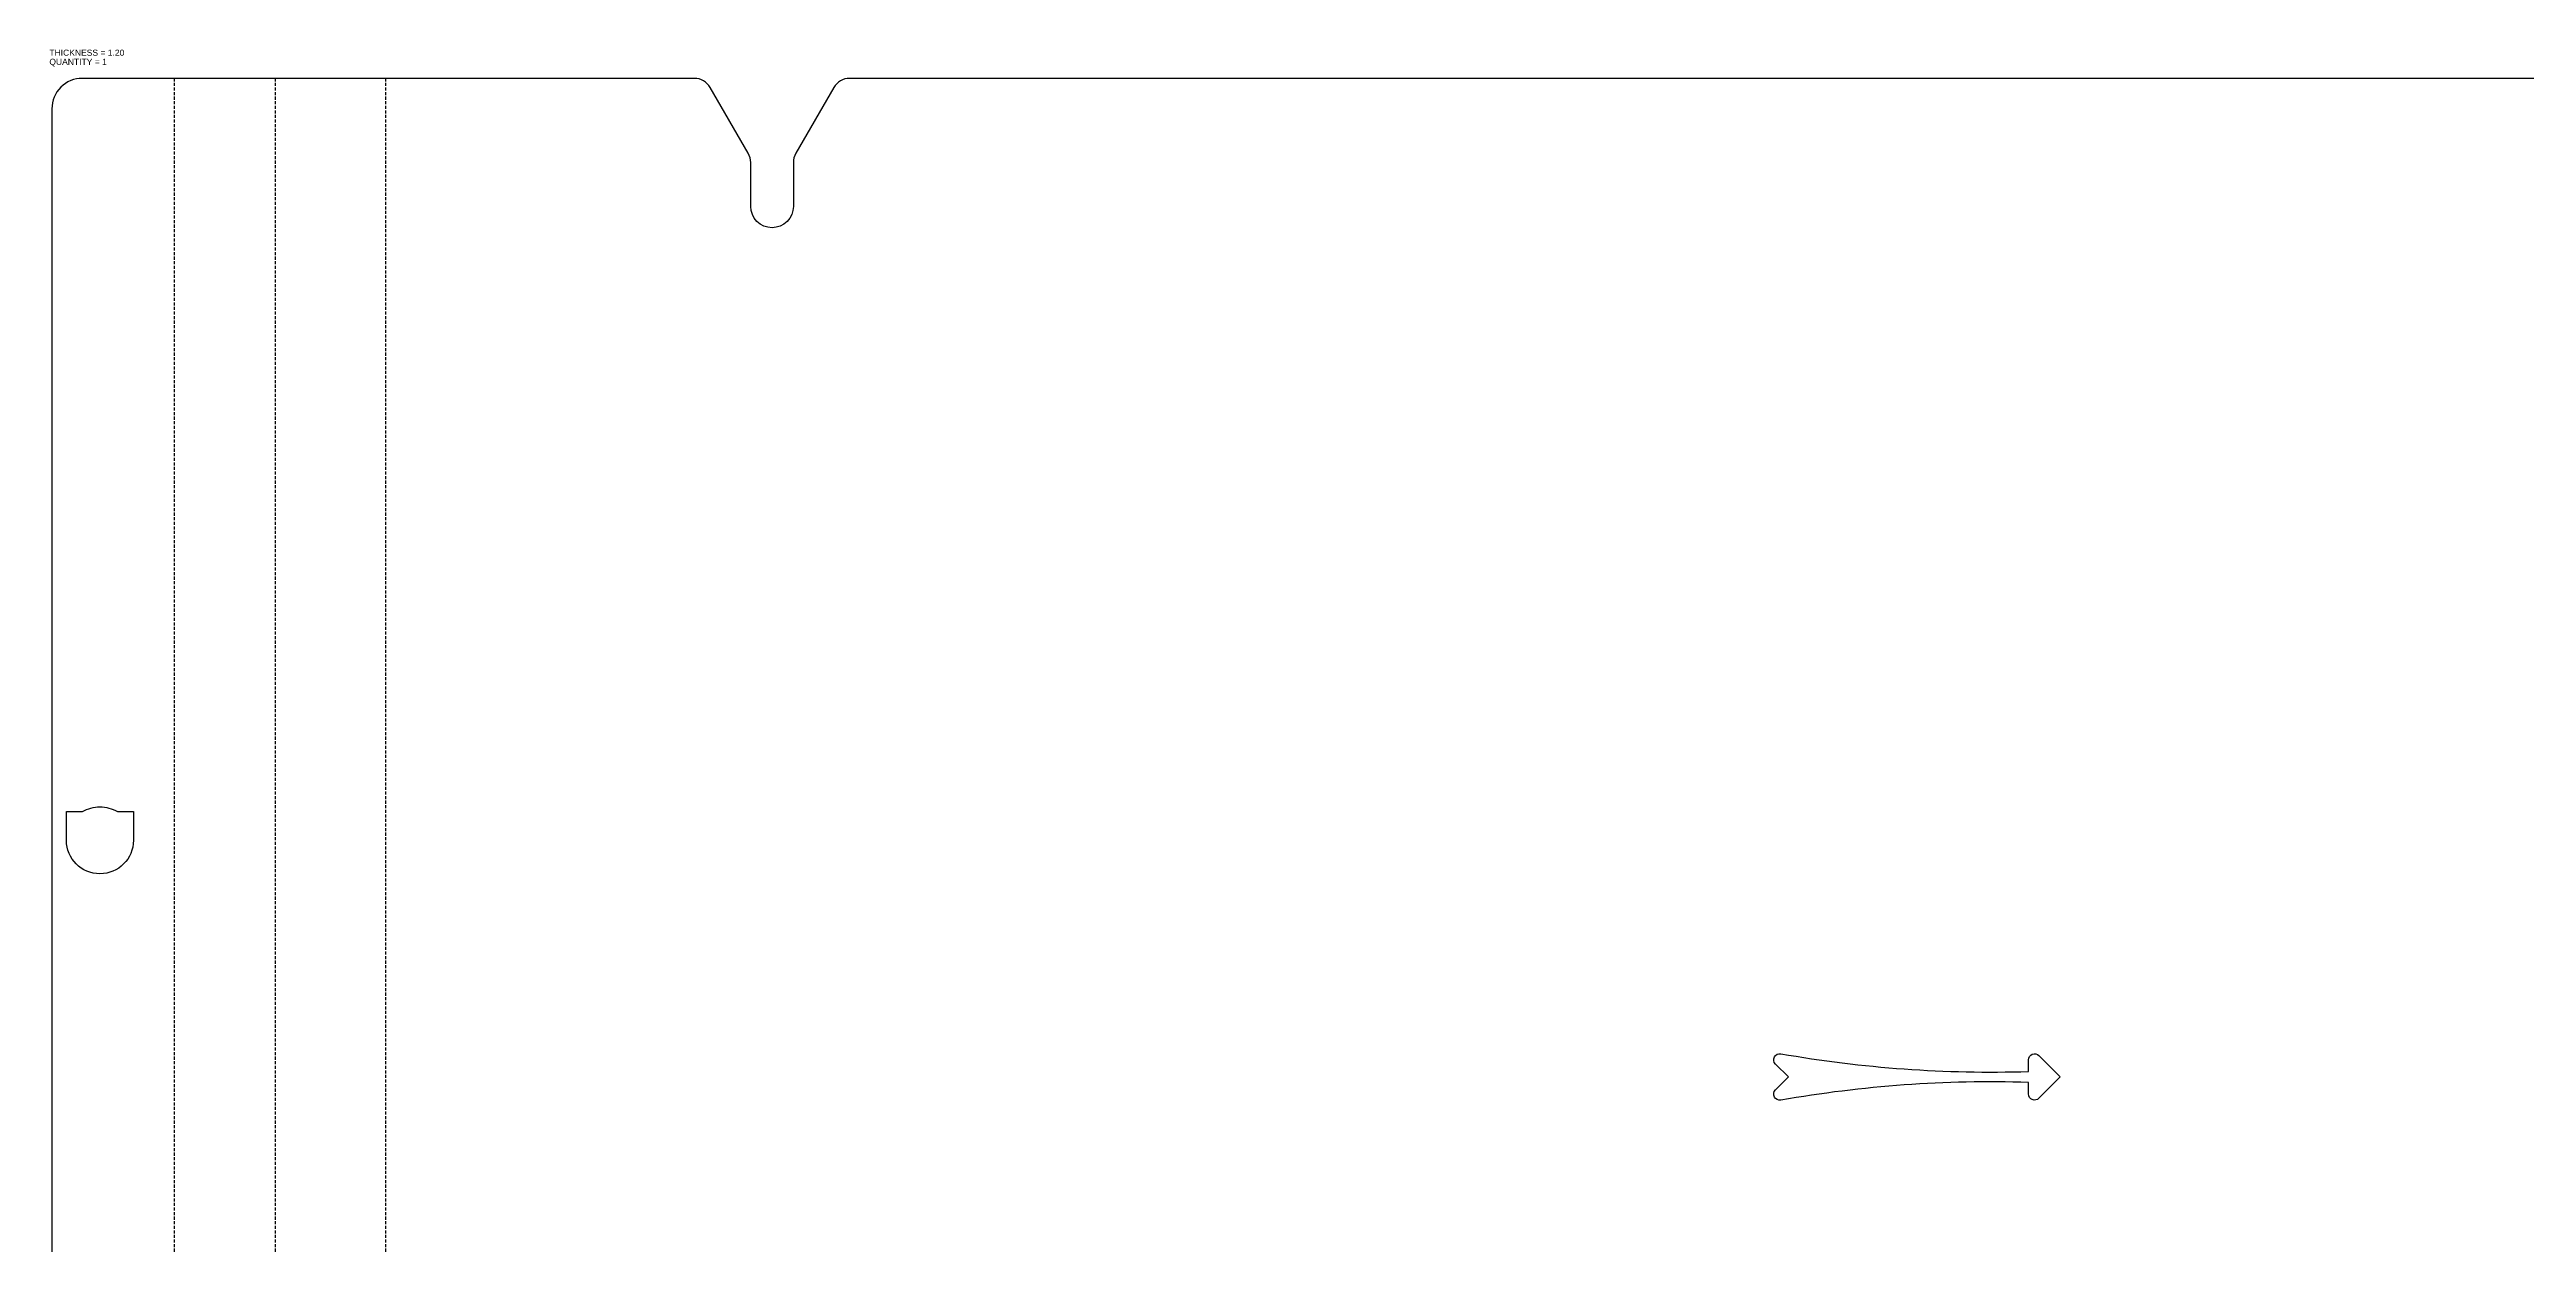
# Model space of a CAD drawing. Header units: millimetres. Extents: x -562 to 55, y -720 to 5.
# Drawn here: x -561.9 to -155.6, y -191.3 to 4.7 of the extents above; entities that cross this region are included whole.
import ezdxf
from ezdxf.enums import TextEntityAlignment as Align

# ---------------------------------------------------------------- set-up
doc = ezdxf.new("R2010")
doc.units = ezdxf.units.MM
doc.linetypes.add('DASHED', pattern=[0.75, 0.5, -0.25])
for name, color, linetype in [('bend', 4, 'DASHED'), ('cut', 7, 'CONTINUOUS'), ('description', 7, 'CONTINUOUS')]:
    doc.layers.add(name, color=color, linetype=linetype)
doc.styles.get("Standard").update_dxf_attribs({"font": 'arial.ttf'})

msp = doc.modelspace()

# ---------------------------------------------------------------- linework, layer by layer
at = {"layer": 'bend'}
for p, q in [((-541.46689, 0), (-541.46689, -720)), ((-524.87003, 0), (-524.87003, -720)), ((-506.787747, 0), (-506.787747, -720))]:
    msp.add_line(p, q, dxfattribs=at)
at = {"layer": 'cut'}
msp.add_lwpolyline([(-76.104907, 0), (-430.640805, 0, 0.2679491924), (-433.238881, -1.5), (-439.470932, -12.294229, 0.1316524976), (-439.872856, -13.794229), (-439.872856, -21, -1), (-446.872856, -21), (-446.872856, -13.794229, 0.1316524976), (-447.27478, -12.294229), (-453.506831, -1.5, 0.2679491924), (-456.104907, 0), (-504.745712, 0), (-508.829783, 0), (-522.827995, 0), (-526.912065, 0), (-539.424855, 0), (-543.508926, 0), (-556.508926, 0, 0.4142135624), (-561.508926, -5), (-561.508926, -715)], format="xyb", dxfattribs=at)
for points in [[(-559.122741, -120.307107), (-556.479312, -120.307107, -0.1373850293), (-553.622741, -119.507107, -0.1373850293), (-550.76617, -120.307107), (-548.122741, -120.307107), (-548.122741, -125.007107, -1), (-559.122741, -125.007107), (-559.122741, -120.307107)], [(-232.045838, -163.833949), (-235.545838, -167.333949, -0.6681786379), (-237.252944, -166.626842), (-237.252944, -164.726842, 0.051056524), (-277.887151, -167.647315, -0.7329383988), (-278.767158, -165.955269), (-276.645838, -163.833949), (-278.767158, -161.712628, -0.7329383988), (-277.887151, -160.020582, 0.051056524), (-237.252944, -162.941055), (-237.252944, -161.041055, -0.6681786379), (-235.545838, -160.333949), (-232.045838, -163.833949)]]:
    msp.add_lwpolyline(points, format="xyb", close=True, dxfattribs=at)

# ---------------------------------------------------------------- texts
at = {"layer": 'description'}
for s, p in [('THICKNESS = 1.20', (-561.920887, 3.411961)), ('QUANTITY = 1', (-561.920887, 1.911961))]:
    msp.add_text(s, height=1, dxfattribs=at).set_placement(p, align=Align.BOTTOM_LEFT)

doc.saveas('drawing.dxf')
